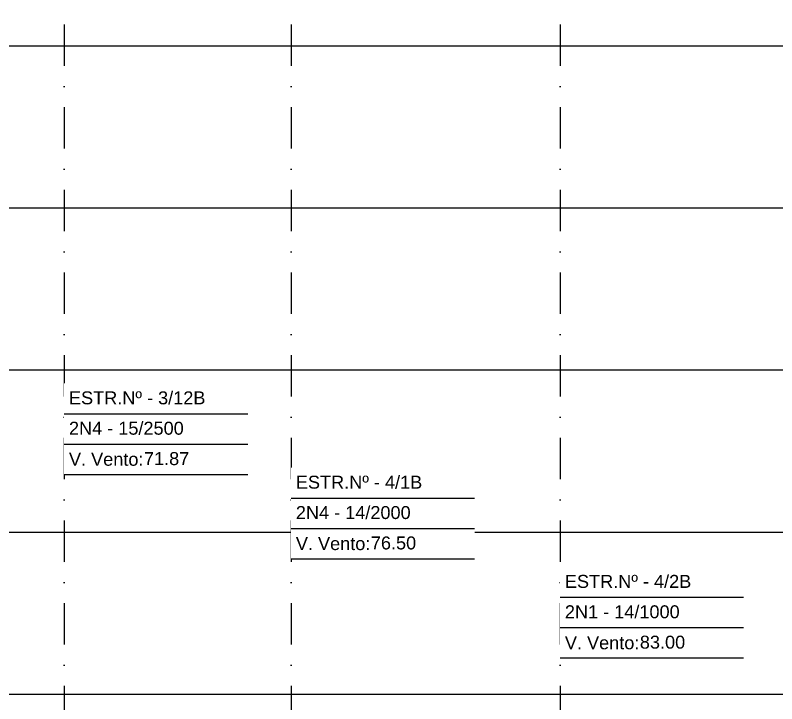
# Model space of a CAD drawing. Header units: metres. Extents: x -121 to 9872, y 3505 to 10721.
# Drawn here: x 4002.4 to 4237.4, y 6724 to 6936.4 of the extents above; entities that cross this region are included whole.
import ezdxf
from ezdxf.enums import TextEntityAlignment as Align

# ---------------------------------------------------------------- set-up
doc = ezdxf.new("R2010")
doc.units = ezdxf.units.M
doc.set_wipeout_variables(frame=1)
doc.linetypes.add('DASHDOT', pattern=[25.4, 12.7, -6.35, 0, -6.35])
for name, color, linetype in [('Cabeçalho', 7, 'Continuous'), ('GRID', 253, 'Continuous'), ('Ind_Bloco', 7, 'Continuous')]:
    doc.layers.add(name, color=color, linetype=linetype)
doc.styles.add('Arial', font='arial.ttf')
doc.styles.add('SIMM-PADRÃO_(TXT)', font='arial.ttf', dxfattribs={"height": 2})

# ---------------------------------------------------------------- blocks, each defined once
blk = doc.blocks.new('BlocoCabecalho')
blk.add_wipeout([(-11.66, -3.34), (44.97, -3.34), (44.97, -31.45), (-11.66, -31.45)])
for points in [[(-11.66, -12.71), (44.97, -12.71)], [(-11.66, -22.08), (44.97, -22.08)], [(-11.66, -31.45), (44.97, -31.45)]]:
    blk.add_lwpolyline(points)
at = {"style": 'SIMM-PADRÃO_(TXT)'}
for tag, p in [('ESTRUTURANUM', (-10.16, -11.03)), ('TIPO_ESFORÇO', (-10.16, -20.4)), ('VÃOVENTO', (12.97, -29.77))]:
    blk.add_attdef(tag, text='', height=4, dxfattribs=at).set_placement(p, align=Align.BOTTOM_LEFT)
at = {"layer": 'Ind_Bloco', "color": 7, "style": 'Arial'}
blk.add_text('V. Vento:', height=4, dxfattribs=at).set_placement((-10.16, -26.77), align=Align.MIDDLE_LEFT)

msp = doc.modelspace()

# ---------------------------------------------------------------- linework, layer by layer
at = {"layer": 'GRID', "linetype": 'DASHDOT'}
for p, q in [((4017.511, 7876.973), (4017.511, 5510.205)), ((4087.511, 7876.973), (4087.511, 5510.205)), ((4170.511, 7876.973), (4170.511, 5510.205))]:
    msp.add_line(p, q, dxfattribs=at)
at = {"layer": 'GRID'}
for points in [[(-30.298, 6926.973), (7827.812, 6926.973)], [(-30.298, 6876.973), (7827.812, 6876.973)], [(-30.298, 6826.973), (7827.812, 6826.973)], [(-30.298, 6776.973), (7827.812, 6776.973)], [(-30.298, 6726.973), (7827.812, 6726.973)]]:
    msp.add_lwpolyline(points, dxfattribs=at)

# ---------------------------------------------------------------- next in the draw order: block references
at = {"layer": 'Cabeçalho'}
for p, values in [((4029.167, 6826.184), {'ESTRUTURANUM': 'ESTR.Nº - 3/12B', 'TIPO_ESFORÇO': '2N4 - 15/2500', 'VÃOVENTO': '71.87'}), ((4099.167, 6800.171), {'ESTRUTURANUM': 'ESTR.Nº - 4/1B', 'TIPO_ESFORÇO': '2N4 - 14/2000', 'VÃOVENTO': '76.50'}), ((4182.167, 6769.564), {'ESTRUTURANUM': 'ESTR.Nº - 4/2B', 'TIPO_ESFORÇO': '2N1 - 14/1000', 'VÃOVENTO': '83.00'})]:
    msp.add_blockref('BlocoCabecalho', p, dxfattribs=at).add_auto_attribs(values)

doc.saveas('drawing.dxf')
